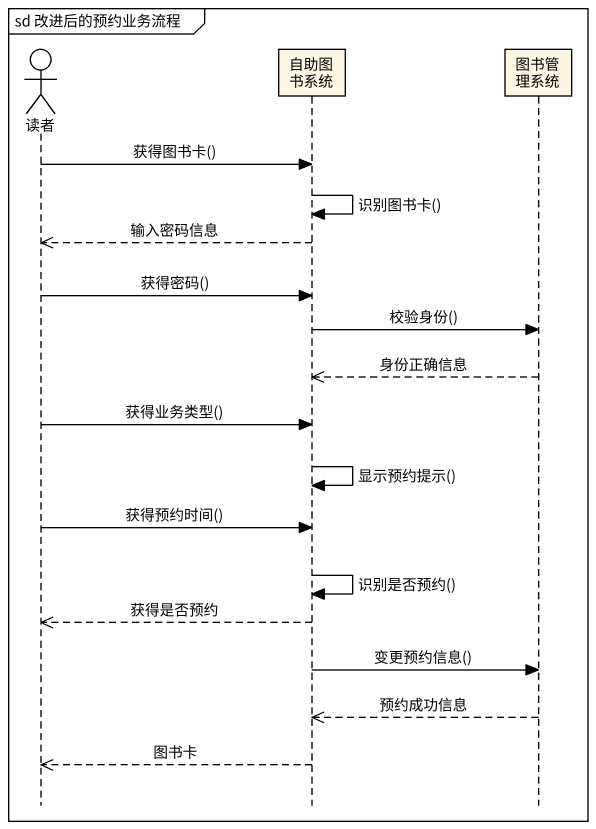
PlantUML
@startuml
mainframe sd 改进后的预约业务流程
hide footbox
actor 读者
participant 自助图书系统
participant 图书管理系统

读者 -> 自助图书系统 : 获得图书卡()
自助图书系统 -> 自助图书系统 : 识别图书卡()
自助图书系统 -->> 读者 : 输入密码信息
读者 -> 自助图书系统 : 获得密码()
自助图书系统 -> 图书管理系统 : 校验身份()
图书管理系统 -->> 自助图书系统 : 身份正确信息
读者 -> 自助图书系统 : 获得业务类型()
自助图书系统 -> 自助图书系统 : 显示预约提示()
读者 -> 自助图书系统 : 获得预约时间()
自助图书系统 -> 自助图书系统 : 识别是否预约()
自助图书系统 -->> 读者 : 获得是否预约
自助图书系统 -> 图书管理系统 : 变更预约信息()
图书管理系统 -->> 自助图书系统 : 预约成功信息
自助图书系统 -->> 读者 : 图书卡
@enduml
